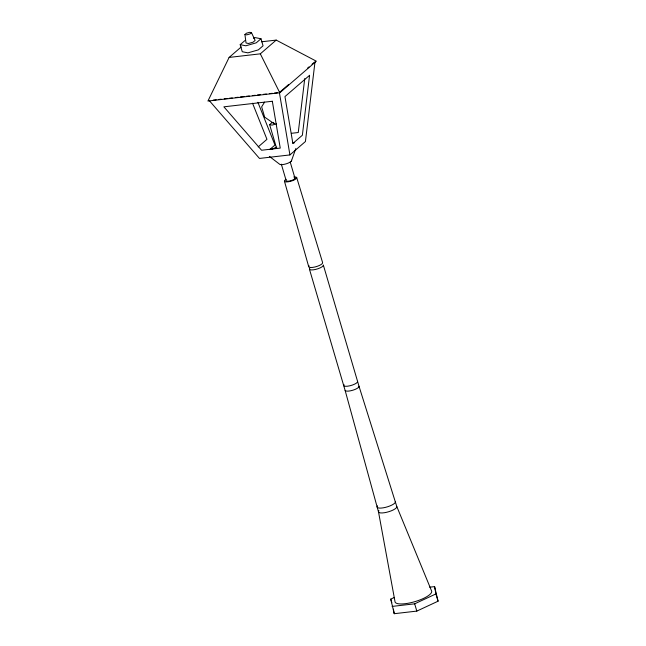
<?xml version="1.0" encoding="UTF-8"?>
<svg xmlns="http://www.w3.org/2000/svg" width="646" height="646" viewBox="0 0 646 646"><rect width="100%" height="100%" fill="white"/><g stroke="black" fill="none" stroke-linecap="round" stroke-linejoin="round"><path stroke-width="0.97" d="M304.742 78.594L298.258 132.519L291.378 133.31M315.03 61.677L305.429 141.522L289.925 154.927L259.474 158.431L209.239 100.566M291.338 161.177L295.803 148.556M241.224 46.964L229.12 57.421L207.931 101.042L279.799 92.774L316.338 61.192L276.205 40.1L261.582 41.788M264.577 102.125L261.646 106.848L264.674 117.136L273.896 123.531L274.445 123.329L273.718 123.41M244.923 34.521L246.409 33.237L249.679 32.3L251.472 32.655L255.13 40.415L253.07 42.2L248.524 43.492L246.037 43.007L244.923 34.521L246.707 34.868L249.978 33.939L251.472 32.655M253.418 38.162L255.307 37.63L260.984 38.744L263.059 45.801L258.335 49.879L247.943 52.851L242.266 51.728L240.191 44.679L244.915 40.593M260.984 38.744L256.26 42.822L245.86 45.793L240.191 44.679M229.12 57.421L260.322 53.836L276.205 40.1M288.479 84.626L279.379 92.491L289.925 154.927M307.448 68.234L308.966 66.918M311.994 64.301L314.271 62.331M276.641 148.451L269.632 124.638L271.651 122.893L273.436 122.385M258.198 146.9L266.959 139.318L252.529 103.198M269.81 149.492L274.978 145.027L257.891 102.278M429.679 587.182L434.588 586.616L438.069 601.192L416.815 611.1L394.23 613.7L390.749 599.117L394.294 597.469M392.09 606.424L414.675 603.824L435.921 593.924L434.588 586.616M276.512 123.846L272.063 125.114L269.632 124.638M213.253 100.106L216.257 99.759M218.259 99.524L221.263 99.185M224.267 98.838L227.279 98.491M229.282 98.257L232.285 97.909M235.289 97.57L238.293 97.223M240.304 96.989L244.309 96.529M246.312 96.294L249.316 95.955M252.328 95.608L255.331 95.261M257.334 95.027L260.338 94.687M263.342 94.34L266.354 93.993M269.358 93.646L272.362 93.299M274.364 93.072L277.376 92.725M292.654 142.992L294.624 142.766M269.382 156.372L279.379 164.036A6.403 1.801 -16.4 0 0 286.267 163.801A6.403 1.801 -16.4 0 0 291.612 160.281M260.322 53.836L279.799 92.774M309.765 268.219A7.251 2.035 -16.4 0 0 315.692 269.406A7.251 2.035 -16.4 0 0 323.315 264.981L358.99 386.203L396.765 506.44L431.568 590.92A19.089 5.354 -16.4 0 1 415.62 601.426A19.089 5.354 -16.4 0 1 395.102 602.12L378.532 512.044L345.134 390.459L309.458 269.245M296.692 177.537L322.604 262.559A7.251 2.035 -16.4 0 1 314.982 266.976A7.251 2.035 -16.4 0 1 309.054 265.797M435.921 593.924L438.069 601.192M290.224 162.073L295.02 178.377M414.675 603.824L416.815 611.1M281.333 164.157L286.13 180.46A4.651 1.308 -16.4 0 0 291.233 180.581A4.651 1.308 -16.4 0 0 294.681 177.771M390.749 599.117L391.823 602.758M284.466 181.3L308.748 266.814M393.39 609.13L394.23 613.7M293.793 176.964A6.403 1.801 -16.4 0 1 295.585 179.16A6.403 1.801 -16.4 0 1 286.614 181.914A6.403 1.801 -16.4 0 1 286.162 179.305M357.561 381.35A7.251 2.035 -16.4 0 1 349.938 385.775A7.251 2.035 -16.4 0 1 344.019 384.588M395.336 501.595A9.545 2.681 -16.4 0 1 385.307 507.409A9.545 2.681 -16.4 0 1 377.514 505.858M358.99 386.203A7.251 2.035 -16.4 0 1 352.934 390.192A7.251 2.035 -16.4 0 1 345.134 390.459M396.765 506.44A9.545 2.681 -16.4 0 1 386.736 512.262A9.545 2.681 -16.4 0 1 378.944 510.703M271.885 149.379A15.561 4.369 -16.4 0 1 276.811 147.151M309.571 75.324L302.368 135.24L292.864 143.452L284.951 96.601L309.571 75.324M272.329 101.252L223.879 106.824L261.573 150.243L280.243 148.096L272.329 101.252"/></g></svg>
